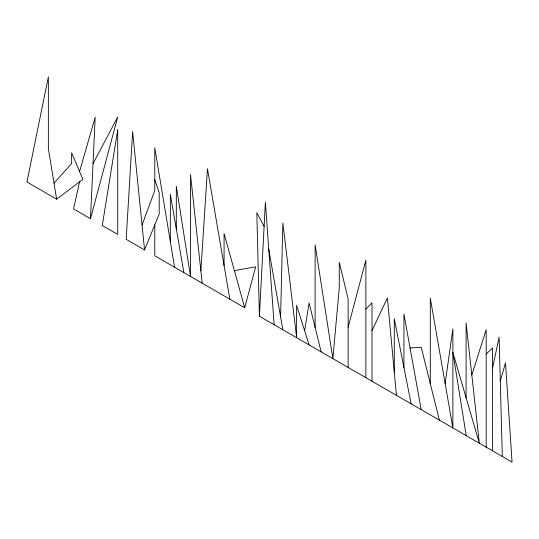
<?xml version="1.0" encoding="UTF-8"?>
<svg xmlns="http://www.w3.org/2000/svg" width="539" height="539" viewBox="0 0 539 539"><rect width="100%" height="100%" fill="white"/><g stroke="black" fill="none" stroke-linecap="round" stroke-linejoin="round"><path stroke-width="0.81" d="M280.597 316.851L282.854 223.065L296.612 337.427L296.612 305.384L309.11 344.926M79.577 181.859L73.553 208.937L90.478 218.699L95.174 117.28L79.577 171.523M500.293 380.952L505.515 362.888L512.05 462.098L259.407 316.231L265.39 202.206L274.122 324.727M200.872 270.874L207.468 168.761L229.843 299.165M445.14 383.512L452.875 328.945L452.875 427.932L430.304 298.262L430.304 383.701M304.616 330.717L309.11 302.925L321.143 351.879M492.585 368.157L499.114 337.144L502.314 456.479M348.127 327.16L365.866 260.216L365.866 377.698M90.478 218.699L117.724 116.956L93.025 163.661M154.774 224.884L154.774 255.823L244.686 307.735L255.675 266.839L234.384 270.625M471.82 374.976L486.178 329.679L486.178 447.161M142.053 225.026L154.774 190.489L154.774 147.767L174.609 267.277M144.567 249.934L132.621 131.597L126.18 239.316L144.567 249.934L159.214 213.996L159.214 192.639L154.774 179.804M372.011 330.609L387.373 297.979L396.441 395.35M54.021 183.186L71.633 163.499L71.633 152.82L82.905 179.352L56.635 199.167L26.95 182.027L48.362 76.902L48.362 148.616L56.635 199.167M365.866 309.157L372.011 302.824L372.011 381.241M486.178 354.022L492.585 347.911L492.585 450.853M410.064 347.992L421.215 347.264L439.386 420.144M264.117 226.441L256.827 212.696L259.407 316.231M244.686 307.735L224.076 233.508L224.076 265.552M411.149 403.839L394.292 318.859L394.292 372.26M421.215 409.653L403.94 314.096L403.94 367.497M268.718 248.87L282.854 329.774M183.866 272.619L170.331 194.417L170.331 241.566M466.228 435.64L452.875 352.358L479.326 443.206L466.1 323.016L466.1 397.782M202.192 283.204L190.516 174.67L190.516 276.46L176.32 186.312L176.32 229.028M348.127 367.457L348.127 298.916L339.28 262.304L339.28 287.705L332.873 358.644L315.126 244.901L315.126 327.402M117.724 129.825L102.289 225.524L117.724 234.438L117.724 129.825"/></g></svg>
